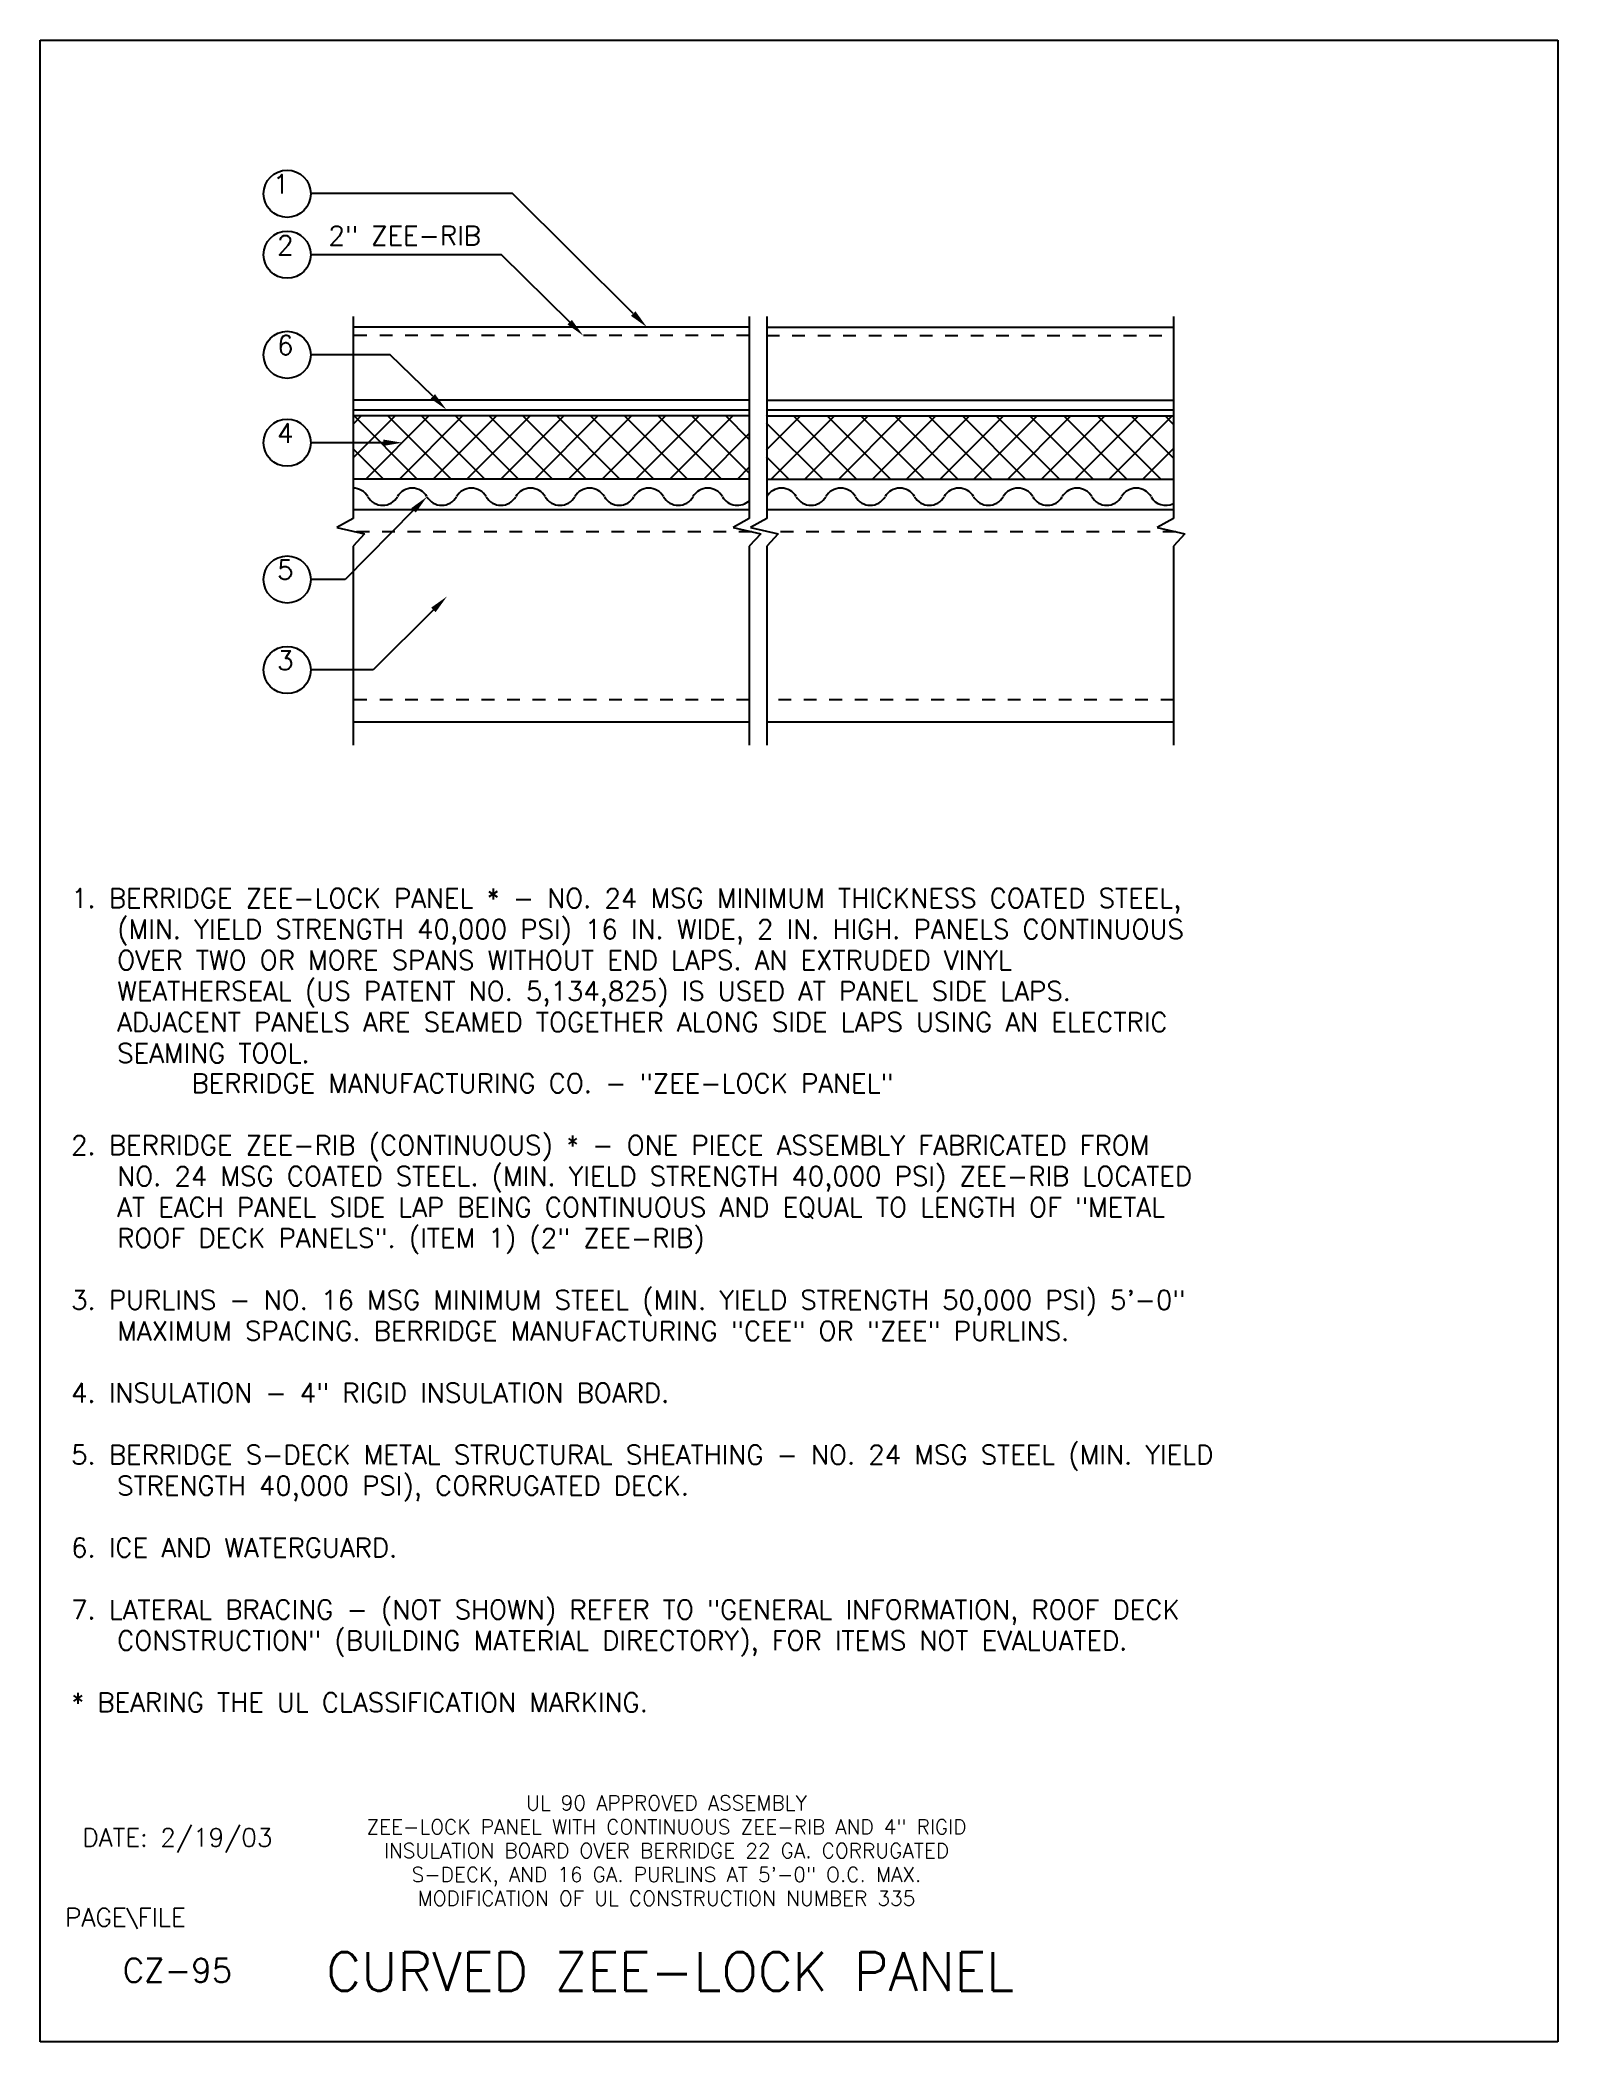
# Model space of a CAD drawing. Extents: x 0 to 11.9, y 0 to 15.7.
import ezdxf
from ezdxf.enums import TextEntityAlignment as Align

# ---------------------------------------------------------------- set-up
doc = ezdxf.new("R2010")
doc.units = 0
doc.header["$LTSCALE"] = 0.199995
doc.header["$MEASUREMENT"] = 0
doc.linetypes.add('HIDDENX2', pattern=[0.75, 0.5, -0.25])
doc.layers.get('0').update_dxf_attribs({"linetype": 'CONTINUOUS'})
for name, color, linetype in [('BORDER', 7, 'CONTINUOUS'), ('CMP-FLSH', 7, 'CONTINUOUS'), ('DIM-TXT', 7, 'CONTINUOUS'), ('STRCTR', 7, 'CONTINUOUS')]:
    doc.layers.add(name, color=color, linetype=linetype)
doc.styles.add('ROMANS', font='romans', dxfattribs={"height": 0.15})

# ---------------------------------------------------------------- blocks, each defined once
blk = doc.blocks.new('*X1')
at = {"color": 0, "linetype": 'CONTINUOUS'}
for p, q in [((3.146, 12.427), (3.476, 12.756)), ((3.146, 12.692), (3.21, 12.756)), ((3.649, 12.261), (3.154, 12.756)), ((3.245, 12.261), (3.741, 12.756)), ((3.915, 12.261), (3.419, 12.756)), ((3.51, 12.261), (4.006, 12.756)), ((4.18, 12.261), (3.684, 12.756)), ((3.775, 12.261), (4.271, 12.756)), ((4.445, 12.261), (3.949, 12.756)), ((4.04, 12.261), (4.536, 12.756)), ((4.71, 12.261), (4.214, 12.756)), ((4.306, 12.261), (4.801, 12.756)), ((4.975, 12.261), (4.479, 12.756)), ((4.571, 12.261), (5.067, 12.756)), ((5.24, 12.261), (4.745, 12.756)), ((4.836, 12.261), (5.332, 12.756)), ((5.506, 12.261), (5.01, 12.756)), ((5.101, 12.261), (5.597, 12.756)), ((5.771, 12.261), (5.275, 12.756)), ((5.366, 12.261), (5.862, 12.756)), ((6.036, 12.261), (5.54, 12.756)), ((5.631, 12.261), (6.127, 12.756)), ((6.255, 12.307), (5.805, 12.756)), ((6.255, 12.572), (6.07, 12.756)), ((6.391, 12.49), (6.658, 12.756)), ((6.391, 12.755), (6.392, 12.756)), ((6.427, 12.261), (6.923, 12.756)), ((7.097, 12.261), (6.601, 12.756)), ((6.692, 12.261), (7.188, 12.756)), ((7.362, 12.261), (6.866, 12.756)), ((6.957, 12.261), (7.453, 12.756)), ((7.627, 12.261), (7.131, 12.756)), ((7.222, 12.261), (7.718, 12.756)), ((7.892, 12.261), (7.396, 12.756)), ((7.488, 12.261), (7.983, 12.756)), ((8.157, 12.261), (7.661, 12.756)), ((7.753, 12.261), (8.249, 12.756)), ((8.422, 12.261), (7.927, 12.756)), ((8.018, 12.261), (8.514, 12.756)), ((8.688, 12.261), (8.192, 12.756)), ((8.283, 12.261), (8.779, 12.756)), ((8.953, 12.261), (8.457, 12.756)), ((8.548, 12.261), (9.044, 12.756)), ((9.218, 12.261), (8.722, 12.756)), ((8.813, 12.261), (9.309, 12.756)), ((9.483, 12.261), (8.987, 12.756)), ((9.079, 12.261), (9.574, 12.756)), ((9.582, 12.427), (9.252, 12.756)), ((9.582, 12.692), (9.518, 12.756)), ((5.897, 12.261), (6.255, 12.619)), ((6.831, 12.261), (6.391, 12.7)), ((3.384, 12.261), (3.146, 12.499)), ((6.566, 12.261), (6.391, 12.435)), ((9.344, 12.261), (9.582, 12.499)), ((6.162, 12.261), (6.255, 12.354))]:
    blk.add_line(p, q, dxfattribs=at)

msp = doc.modelspace()

# ---------------------------------------------------------------- linework, layer by layer
at = {"color": 5, "linetype": 'CONTINUOUS'}
for p, q in [((0, 0), (0, 15.705)), ((0, 15.705), (11.91, 15.705)), ((11.91, 15.705), (11.91, 0)), ((11.91, 0), (0, 0))]:
    msp.add_line(p, q, dxfattribs=at)
at = {"layer": 'CMP-FLSH', "color": 1, "linetype": 'CONTINUOUS'}
for p, q in [((5.565, 13.453), (2.456, 13.453)), ((5.702, 13.453), (8.893, 13.453)), ((5.565, 12.879), (2.456, 12.879)), ((5.702, 12.879), (8.893, 12.879))]:
    msp.add_line(p, q, dxfattribs=at)
at = {"layer": 'CMP-FLSH', "color": 9, "linetype": 'HIDDENX2'}
for p, q in [((5.565, 13.386), (2.456, 13.386)), ((5.702, 13.386), (8.893, 13.386))]:
    msp.add_line(p, q, dxfattribs=at)
at = {"layer": 'CMP-FLSH', "color": 6, "linetype": 'CONTINUOUS'}
for p, q in [((2.456, 12.805), (5.565, 12.805)), ((5.702, 12.805), (8.893, 12.805))]:
    msp.add_line(p, q, dxfattribs=at)
at = {"layer": 'DIM-TXT', "color": 3, "linetype": 'CONTINUOUS'}
for p, q in [((3.706, 14.5), (2.124, 14.5)), ((4.654, 13.559), (3.706, 14.5)), ((3.622, 14.021), (2.124, 14.021)), ((4.156, 13.492), (3.622, 14.021)), ((2.748, 13.236), (2.124, 13.236)), ((3.081, 12.91), (2.748, 13.236)), ((2.693, 12.546), (2.124, 12.546)), ((2.931, 12.016), (2.395, 11.474)), ((2.395, 11.474), (2.124, 11.474)), ((3.087, 11.234), (2.613, 10.763)), ((2.613, 10.763), (2.124, 10.763))]:
    msp.add_line(p, q, dxfattribs=at)
for centre in [(1.939, 14.499), (1.939, 14.021), (1.939, 13.235), (1.939, 12.546), (1.939, 11.473), (1.939, 10.763)]:
    msp.add_circle(centre, 0.185, dxfattribs=at)
for points in [[(4.173, 13.509), (4.138, 13.474), (4.262, 13.386)], [(4.672, 13.577), (4.637, 13.541), (4.761, 13.453)], [(3.099, 12.927), (3.064, 12.892), (3.189, 12.805)], [(2.693, 12.571), (2.693, 12.521), (2.843, 12.546)], [(2.913, 12.033), (2.948, 11.998), (3.036, 12.122)], [(3.069, 11.252), (3.104, 11.217), (3.193, 11.34)]]:
    msp.add_solid(points, dxfattribs=at)
at = {"layer": 'STRCTR', "color": 2, "linetype": 'CONTINUOUS'}
for p, q in [((2.456, 13.537), (2.456, 11.952)), ((5.565, 13.537), (5.565, 11.952)), ((5.702, 13.537), (5.702, 11.952)), ((8.893, 13.537), (8.893, 11.952)), ((2.456, 11.952), (2.329, 11.88)), ((5.565, 11.952), (5.438, 11.88)), ((5.702, 11.952), (5.574, 11.88)), ((8.893, 11.952), (8.765, 11.88)), ((2.329, 11.88), (2.546, 11.831)), ((2.546, 11.831), (2.456, 11.734)), ((5.438, 11.88), (5.655, 11.831)), ((5.655, 11.831), (5.565, 11.734)), ((5.574, 11.88), (5.791, 11.831)), ((5.791, 11.831), (5.702, 11.734)), ((8.765, 11.88), (8.982, 11.831)), ((8.982, 11.831), (8.893, 11.734)), ((2.456, 11.734), (2.456, 10.174)), ((5.565, 11.734), (5.565, 10.174)), ((5.702, 11.734), (5.702, 10.174)), ((8.893, 11.734), (8.893, 10.174))]:
    msp.add_line(p, q, dxfattribs=at)
at = {"layer": 'STRCTR', "color": 4, "linetype": 'CONTINUOUS'}
for p, q in [((5.565, 12.756), (2.456, 12.756)), ((5.702, 12.756), (8.893, 12.756)), ((5.565, 12.261), (2.456, 12.261)), ((5.702, 12.261), (8.893, 12.261)), ((2.456, 12.021), (5.565, 12.021)), ((5.702, 12.021), (8.893, 12.021)), ((2.456, 10.356), (5.565, 10.356)), ((5.702, 10.356), (8.893, 10.356))]:
    msp.add_line(p, q, dxfattribs=at)
at = {"layer": 'STRCTR', "color": 9, "linetype": 'HIDDENX2'}
for p, q in [((5.584, 11.847), (2.475, 11.847)), ((8.911, 11.847), (5.72, 11.847)), ((5.565, 10.53), (2.456, 10.53)), ((8.893, 10.53), (5.702, 10.53))]:
    msp.add_line(p, q, dxfattribs=at)
at = {"layer": 'STRCTR', "color": 4, "linetype": 'CONTINUOUS'}
for centre, start, end in [((2.456, 12.056), 30, 90), ((2.688, 12.189), 210, 330), ((2.92, 12.056), 30, 150), ((3.152, 12.189), 210, 330), ((3.384, 12.056), 30, 150), ((3.616, 12.189), 210, 330), ((3.848, 12.056), 30, 150), ((4.08, 12.189), 210, 330), ((4.312, 12.056), 30, 150), ((4.544, 12.189), 210, 330), ((4.776, 12.056), 30, 150), ((5.008, 12.189), 210, 330), ((5.239, 12.056), 30, 150), ((5.471, 12.189), 210, 314.5813), ((5.818, 12.056), 30, 150), ((6.05, 12.189), 210, 330), ((6.282, 12.056), 30, 150), ((6.514, 12.189), 210, 330), ((6.746, 12.056), 30, 150), ((6.978, 12.189), 210, 330), ((7.209, 12.056), 30, 150), ((7.441, 12.189), 210, 330), ((7.673, 12.056), 30, 150), ((7.905, 12.189), 210, 330), ((8.137, 12.056), 30, 150), ((8.369, 12.189), 210, 330), ((8.601, 12.056), 30, 150), ((8.833, 12.189), 210, 296.4437)]:
    msp.add_arc(centre, 0.134, start, end, dxfattribs=at)

# ---------------------------------------------------------------- block references
msp.add_blockref('*X1', (-0.69, 0), dxfattribs=at)

# ---------------------------------------------------------------- texts
at = {"layer": 'BORDER', "color": 3, "linetype": 'CONTINUOUS', "style": 'ROMANS'}
for s, p in [('UL 90 APPROVED ASSEMBLY', (4.915, 1.817)), ('ZEE-LOCK PANEL WITH CONTINUOUS ZEE-RIB AND 4" RIGID', (4.915, 1.63)), ('INSULATION BOARD OVER BERRIDGE 22 GA. CORRUGATED', (4.915, 1.443)), ('S-DECK, AND 16 GA. PURLINS AT 5\'-0" O.C. MAX.', (4.915, 1.256)), ('MODIFICATION OF UL CONSTRUCTION NUMBER 335', (4.915, 1.069))]:
    msp.add_text(s, height=0.11549, dxfattribs=at).set_placement(p, align=Align.CENTER)
msp.add_text('DATE: 2/19/03', height=0.14265, dxfattribs=at).set_placement((1.078, 1.594), align=Align.MIDDLE)
msp.add_text('PAGE\\FILE', height=0.1426, dxfattribs=at).set_placement((0.197, 0.907))
at = {"layer": 'BORDER', "color": 2, "linetype": 'CONTINUOUS', "style": 'ROMANS'}
msp.add_text('CZ-95', height=0.1875, dxfattribs=at).set_placement((1.078, 0.562), align=Align.MIDDLE)
at = {"layer": 'BORDER', "color": 5, "style": 'ROMANS'}
msp.add_text('CURVED ZEE-LOCK PANEL', height=0.30271, dxfattribs=at).set_placement((4.945, 0.553), align=Align.MIDDLE)
at = {"layer": 'DIM-TXT', "color": 3, "linetype": 'CONTINUOUS', "style": 'ROMANS'}
for s, p in [('1', (1.955, 14.5)), ('2', (1.989, 14.021)), ('6', (1.989, 13.236)), ('4', (1.989, 12.546)), ('5', (1.989, 11.474)), ('3', (1.989, 10.763))]:
    msp.add_text(s, height=0.15, dxfattribs=at).set_placement(p, align=Align.RIGHT)
msp.add_text('2" ZEE-RIB', height=0.15, dxfattribs=at).set_placement((2.861, 14.096), align=Align.CENTER)
for s, p in [('1. BERRIDGE ZEE-LOCK PANEL * - NO. 24 MSG MINIMUM THICKNESS COATED STEEL,', (0.244, 8.898)), ('(MIN. YIELD STRENGTH 40,000 PSI) 16 IN. WIDE, 2 IN. HIGH. PANELS CONTINUOUS', (0.605, 8.655)), ('OVER TWO OR MORE SPANS WITHOUT END LAPS. AN EXTRUDED VINYL', (0.605, 8.412)), ('WEATHERSEAL (US PATENT NO. 5,134,825) IS USED AT PANEL SIDE LAPS.', (0.605, 8.169)), ('ADJACENT PANELS ARE SEAMED TOGETHER ALONG SIDE LAPS USING AN ELECTRIC', (0.605, 7.926)), ('SEAMING TOOL.', (0.605, 7.682)), ('BERRIDGE MANUFACTURING CO. - "ZEE-LOCK PANEL"', (1.188, 7.446)), ('2. BERRIDGE ZEE-RIB (CONTINUOUS) * - ONE PIECE ASSEMBLY FABRICATED FROM', (0.244, 6.96)), ('NO. 24 MSG COATED STEEL. (MIN. YIELD STRENGTH 40,000 PSI) ZEE-RIB LOCATED', (0.605, 6.717)), ('AT EACH PANEL SIDE LAP BEING CONTINUOUS AND EQUAL TO LENGTH OF "METAL', (0.605, 6.474)), ('ROOF DECK PANELS". (ITEM 1) (2" ZEE-RIB)', (0.605, 6.232)), ('3. PURLINS - NO. 16 MSG MINIMUM STEEL (MIN. YIELD STRENGTH 50,000 PSI) 5\'-0"', (0.244, 5.746)), ('MAXIMUM SPACING. BERRIDGE MANUFACTURING "CEE" OR "ZEE" PURLINS.', (0.605, 5.503)), ('4. INSULATION - 4" RIGID INSULATION BOARD.', (0.244, 5.017)), ('5. BERRIDGE S-DECK METAL STRUCTURAL SHEATHING - NO. 24 MSG STEEL (MIN. YIELD', (0.244, 4.532)), ('STRENGTH 40,000 PSI), CORRUGATED DECK.', (0.605, 4.289)), ('6. ICE AND WATERGUARD.', (0.244, 3.803)), ('7. LATERAL BRACING - (NOT SHOWN) REFER TO "GENERAL INFORMATION, ROOF DECK', (0.244, 3.317)), ('CONSTRUCTION" (BUILDING MATERIAL DIRECTORY), FOR ITEMS NOT EVALUATED.', (0.605, 3.074)), ('* BEARING THE UL CLASSIFICATION MARKING.', (0.244, 2.589))]:
    msp.add_text(s, height=0.15, dxfattribs=at).set_placement(p)

doc.saveas('drawing.dxf')
